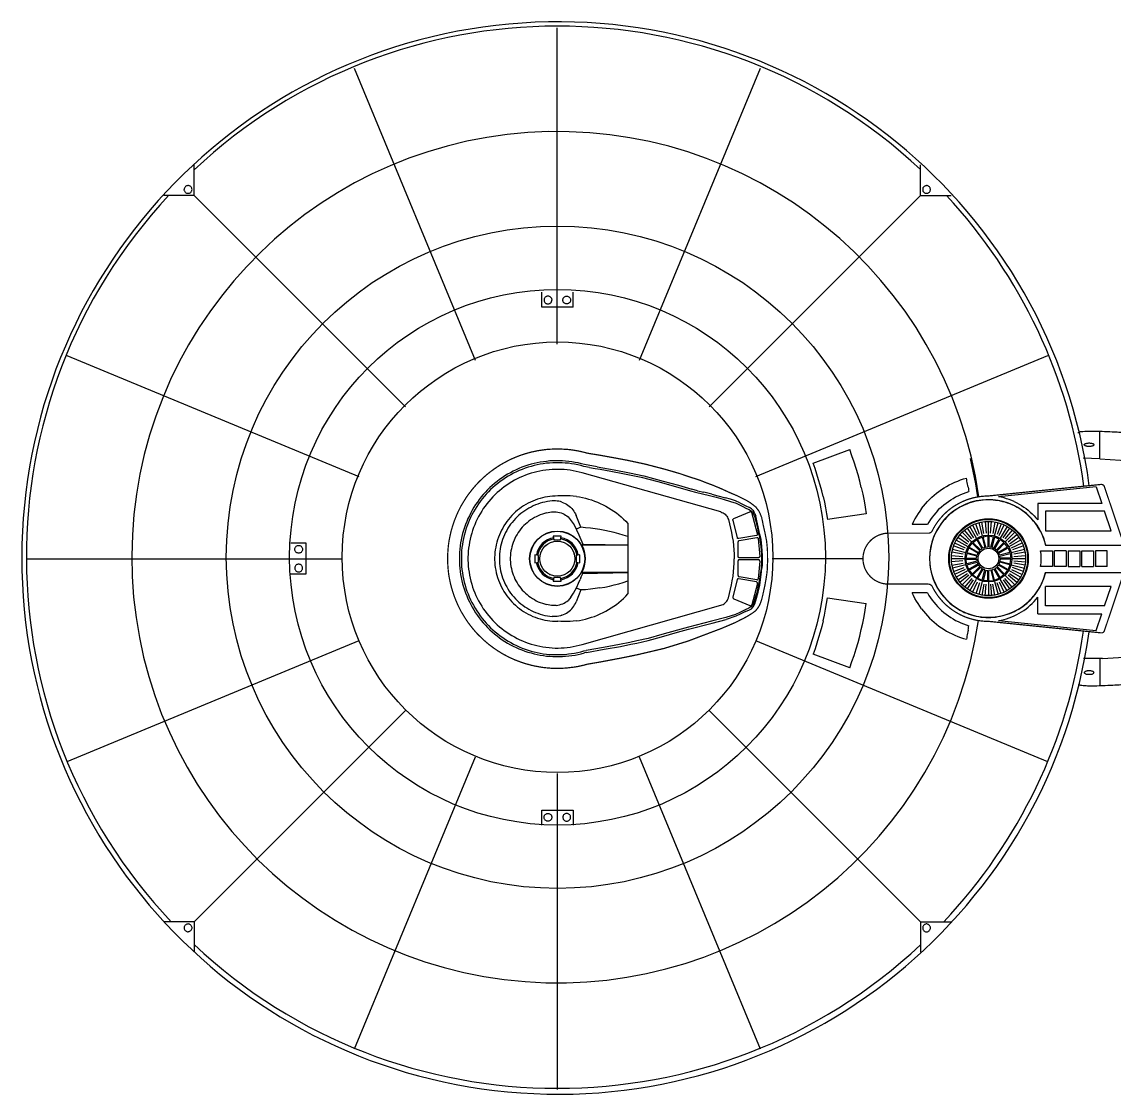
# Model space of a CAD drawing. Extents: x 0.8 to 42.3, y -0.1 to 32.5.
# Drawn here: x 16.34 to 27.52, y 15.34 to 26.32 of the extents above; entities that cross this region are included whole.
import ezdxf

# ---------------------------------------------------------------- set-up
doc = ezdxf.new("R2010")
doc.units = 0
doc.layers.add('UPPER', color=7, linetype='CONTINUOUS')

msp = doc.modelspace()

# ---------------------------------------------------------------- linework, layer by layer
at = {"layer": 'UPPER'}
for points in [[(21.817, 23.019), (21.817, 26.255)], [(19.738, 25.841), (20.976, 22.852)], [(22.658, 22.852), (23.896, 25.841)], [(18.101, 24.539), (18.101, 24.851)], [(25.534, 24.539), (25.534, 24.851)], [(18.017, 24.567), (18.023, 24.564), (18.029, 24.562), (18.036, 24.561), (18.042, 24.561), (18.049, 24.562), (18.055, 24.564), (18.061, 24.567), (18.066, 24.571), (18.07, 24.576), (18.074, 24.582), (18.077, 24.588), (18.078, 24.594), (18.079, 24.6), (18.078, 24.607), (18.077, 24.613), (18.074, 24.619), (18.07, 24.625), (18.066, 24.63), (18.061, 24.634), (18.055, 24.637), (18.049, 24.639), (18.042, 24.64), (18.036, 24.64), (18.029, 24.639), (18.023, 24.637), (18.017, 24.634), (18.012, 24.63), (18.008, 24.625), (18.004, 24.619), (18.001, 24.613), (18, 24.607), (17.999, 24.6)], [(18.017, 24.567), (18.012, 24.571), (18.008, 24.576), (18.004, 24.582), (18.001, 24.588), (18, 24.594), (17.999, 24.6)], [(25.562, 24.622), (25.559, 24.616), (25.557, 24.61), (25.556, 24.604), (25.556, 24.597), (25.557, 24.591), (25.559, 24.584), (25.562, 24.579), (25.566, 24.574), (25.571, 24.569), (25.576, 24.565), (25.582, 24.563), (25.589, 24.561), (25.595, 24.561), (25.602, 24.561), (25.608, 24.563), (25.614, 24.565), (25.62, 24.569), (25.625, 24.574), (25.629, 24.579), (25.632, 24.584), (25.634, 24.591), (25.635, 24.597), (25.635, 24.604), (25.634, 24.61), (25.632, 24.616), (25.629, 24.622), (25.625, 24.627), (25.62, 24.632), (25.614, 24.635), (25.608, 24.638), (25.602, 24.64), (25.595, 24.64)], [(25.562, 24.622), (25.566, 24.627), (25.571, 24.632), (25.576, 24.635), (25.582, 24.638), (25.589, 24.64), (25.595, 24.64)], [(18.101, 24.539), (17.789, 24.539)], [(20.264, 22.376), (18.101, 24.539)], [(25.534, 24.539), (23.371, 22.376)], [(25.534, 24.539), (25.846, 24.539)], [(21.978, 23.395), (21.657, 23.395), (21.657, 23.55)], [(21.743, 23.502), (21.737, 23.505), (21.731, 23.507), (21.724, 23.508), (21.718, 23.508), (21.711, 23.507), (21.705, 23.505), (21.699, 23.502), (21.694, 23.498), (21.69, 23.493), (21.686, 23.487), (21.684, 23.481), (21.682, 23.475), (21.681, 23.468), (21.682, 23.462), (21.684, 23.456), (21.686, 23.45), (21.69, 23.444), (21.694, 23.439), (21.699, 23.435), (21.705, 23.432), (21.711, 23.43), (21.718, 23.429), (21.724, 23.429), (21.731, 23.43), (21.737, 23.432), (21.743, 23.435), (21.748, 23.439), (21.753, 23.444), (21.756, 23.45), (21.759, 23.456), (21.76, 23.462), (21.761, 23.468)], [(21.743, 23.502), (21.748, 23.498), (21.753, 23.493), (21.756, 23.487), (21.759, 23.481), (21.76, 23.475), (21.761, 23.468)], [(21.873, 23.468), (21.874, 23.475), (21.876, 23.481), (21.878, 23.487), (21.882, 23.493), (21.886, 23.498), (21.891, 23.502), (21.897, 23.505), (21.903, 23.507), (21.91, 23.508), (21.916, 23.508), (21.923, 23.507), (21.929, 23.505), (21.935, 23.502), (21.94, 23.498), (21.945, 23.493), (21.948, 23.487), (21.951, 23.481), (21.952, 23.475), (21.953, 23.468), (21.952, 23.462), (21.951, 23.456), (21.948, 23.45), (21.945, 23.444), (21.94, 23.439), (21.935, 23.435), (21.929, 23.432), (21.923, 23.43), (21.916, 23.429), (21.91, 23.429), (21.903, 23.43), (21.897, 23.432), (21.891, 23.435), (21.886, 23.439), (21.882, 23.444), (21.878, 23.45), (21.876, 23.456), (21.874, 23.462), (21.873, 23.468)], [(21.978, 23.395), (21.978, 23.55)], [(16.798, 22.901), (19.787, 21.663)], [(23.847, 21.663), (26.836, 22.901)], [(27.368, 21.845), (27.368, 22.126)], [(24.434, 21.8), (24.809, 21.94)], [(24.927, 21.549), (24.911, 21.615), (24.894, 21.681), (24.875, 21.746), (24.854, 21.811), (24.832, 21.876), (24.809, 21.94)], [(27.309, 21.988), (27.308, 21.985), (27.307, 21.983), (27.304, 21.98), (27.3, 21.978), (27.296, 21.976), (27.29, 21.974), (27.284, 21.972), (27.277, 21.971), (27.27, 21.97), (27.263, 21.97), (27.255, 21.97), (27.248, 21.97), (27.24, 21.971), (27.234, 21.972), (27.228, 21.974), (27.222, 21.976), (27.217, 21.978), (27.214, 21.98), (27.211, 21.983), (27.209, 21.985), (27.209, 21.988), (27.209, 21.991), (27.211, 21.993), (27.214, 21.996), (27.217, 21.998), (27.222, 22), (27.228, 22.002), (27.234, 22.004), (27.24, 22.005), (27.248, 22.005), (27.255, 22.006), (27.263, 22.006), (27.27, 22.005), (27.277, 22.005), (27.284, 22.004), (27.29, 22.002), (27.296, 22), (27.3, 21.998), (27.304, 21.996), (27.307, 21.993), (27.308, 21.991), (27.309, 21.988)], [(22.094, 21.786), (22.063, 21.794), (22.031, 21.802), (21.999, 21.808), (21.967, 21.813), (21.935, 21.818), (21.902, 21.821), (21.87, 21.823), (21.837, 21.824), (21.805, 21.824), (21.772, 21.824), (21.74, 21.822), (21.707, 21.818), (21.675, 21.814), (21.643, 21.809), (21.611, 21.803), (21.579, 21.796), (21.548, 21.788), (21.517, 21.778), (21.486, 21.768), (21.455, 21.757), (21.425, 21.745), (21.395, 21.731), (21.366, 21.717), (21.337, 21.702), (21.309, 21.686), (21.281, 21.669), (21.254, 21.651), (21.227, 21.633), (21.201, 21.613), (21.176, 21.593), (21.151, 21.571), (21.127, 21.549), (21.104, 21.527), (21.081, 21.503), (21.06, 21.479), (21.039, 21.454), (21.019, 21.428), (21, 21.402), (20.981, 21.375), (20.964, 21.348), (20.947, 21.32), (20.931, 21.291), (20.917, 21.262), (20.903, 21.233), (20.89, 21.203), (20.878, 21.173), (20.867, 21.142), (20.857, 21.111), (20.848, 21.08), (20.841, 21.048), (20.834, 21.016), (20.828, 20.984), (20.823, 20.952), (20.82, 20.92), (20.817, 20.887), (20.815, 20.855), (20.815, 20.822), (20.815, 20.79), (20.817, 20.757), (20.82, 20.725), (20.823, 20.692), (20.828, 20.66), (20.834, 20.628), (20.841, 20.596), (20.848, 20.565), (20.857, 20.533), (20.867, 20.502), (20.878, 20.472), (20.89, 20.441), (20.903, 20.412), (20.917, 20.382), (20.931, 20.353), (20.947, 20.325), (20.964, 20.297), (20.981, 20.269), (21, 20.242), (21.019, 20.216), (21.039, 20.191), (21.06, 20.166), (21.081, 20.141), (21.104, 20.118), (21.127, 20.095), (21.151, 20.073), (21.176, 20.052), (21.201, 20.031), (21.227, 20.012), (21.254, 19.993), (21.281, 19.975), (21.309, 19.958), (21.337, 19.942), (21.366, 19.927), (21.395, 19.913), (21.425, 19.9), (21.455, 19.888), (21.486, 19.876), (21.517, 19.866), (21.548, 19.857), (21.579, 19.849), (21.611, 19.841), (21.643, 19.835), (21.675, 19.83), (21.707, 19.826), (21.74, 19.823), (21.772, 19.821), (21.805, 19.82), (21.837, 19.82), (21.87, 19.821), (21.902, 19.823), (21.935, 19.827), (21.967, 19.831), (21.999, 19.836), (22.031, 19.843), (22.062, 19.85), (22.094, 19.859)], [(22.088, 21.766), (22.057, 21.775), (22.026, 21.782), (21.994, 21.788), (21.963, 21.794), (21.931, 21.798), (21.899, 21.801), (21.867, 21.803), (21.835, 21.804), (21.802, 21.804), (21.77, 21.803), (21.738, 21.801), (21.706, 21.798), (21.674, 21.794), (21.642, 21.789), (21.611, 21.783), (21.58, 21.775), (21.548, 21.767), (21.518, 21.758), (21.487, 21.747), (21.457, 21.736), (21.427, 21.724), (21.398, 21.711), (21.369, 21.696), (21.341, 21.681), (21.313, 21.665), (21.286, 21.648), (21.259, 21.63), (21.233, 21.612), (21.207, 21.592), (21.182, 21.572), (21.158, 21.55), (21.135, 21.529), (21.112, 21.506), (21.09, 21.482), (21.069, 21.458), (21.048, 21.433), (21.028, 21.408), (21.01, 21.382), (20.992, 21.355), (20.975, 21.328), (20.959, 21.3), (20.944, 21.271), (20.929, 21.243), (20.916, 21.213), (20.904, 21.184), (20.892, 21.153), (20.882, 21.123), (20.873, 21.092), (20.864, 21.061), (20.857, 21.03), (20.851, 20.998), (20.846, 20.966), (20.841, 20.935), (20.838, 20.903), (20.836, 20.87), (20.835, 20.838), (20.835, 20.806), (20.836, 20.774), (20.838, 20.742), (20.841, 20.71), (20.846, 20.678), (20.851, 20.646), (20.857, 20.615), (20.864, 20.583), (20.873, 20.552), (20.882, 20.521), (20.892, 20.491), (20.904, 20.461), (20.916, 20.431), (20.929, 20.402), (20.944, 20.373), (20.959, 20.345), (20.975, 20.317), (20.992, 20.29), (21.01, 20.263), (21.028, 20.237), (21.048, 20.211), (21.069, 20.186), (21.09, 20.162), (21.112, 20.139), (21.135, 20.116), (21.158, 20.094), (21.182, 20.073), (21.207, 20.052), (21.233, 20.033), (21.259, 20.014), (21.286, 19.996), (21.313, 19.979), (21.341, 19.963), (21.369, 19.948), (21.398, 19.934), (21.427, 19.921), (21.457, 19.908), (21.487, 19.897), (21.518, 19.887), (21.548, 19.877), (21.58, 19.869), (21.611, 19.862), (21.642, 19.856), (21.674, 19.85), (21.706, 19.846), (21.738, 19.843), (21.77, 19.841), (21.802, 19.84), (21.835, 19.84), (21.867, 19.841), (21.899, 19.843), (21.931, 19.847), (21.963, 19.851), (21.994, 19.856), (22.026, 19.862), (22.057, 19.87), (22.088, 19.878)], [(24.537, 21.457), (24.523, 21.515), (24.507, 21.573), (24.491, 21.63), (24.473, 21.687), (24.454, 21.744), (24.434, 21.8)], [(26.041, 21.849), (26.056, 21.784), (26.07, 21.718), (26.084, 21.653), (26.096, 21.587), (26.107, 21.52), (26.118, 21.454)], [(27.368, 21.845), (27.197, 21.852)], [(27.368, 21.845), (28.213, 21.789), (29.215, 21.705)], [(22.07, 21.701), (22.04, 21.709), (22.009, 21.716), (21.979, 21.722), (21.948, 21.727), (21.917, 21.731), (21.887, 21.734), (21.856, 21.736), (21.825, 21.736), (21.794, 21.736), (21.763, 21.735), (21.732, 21.732), (21.701, 21.729), (21.67, 21.724), (21.639, 21.719), (21.609, 21.712), (21.579, 21.705), (21.549, 21.696), (21.52, 21.687), (21.491, 21.676), (21.462, 21.664), (21.433, 21.652), (21.405, 21.638), (21.378, 21.624), (21.351, 21.609), (21.325, 21.592), (21.299, 21.575), (21.273, 21.557), (21.249, 21.538), (21.225, 21.518), (21.202, 21.498), (21.179, 21.477), (21.157, 21.455), (21.136, 21.432), (21.116, 21.408), (21.096, 21.384), (21.078, 21.359), (21.06, 21.334), (21.043, 21.308), (21.027, 21.281), (21.012, 21.254), (20.997, 21.227), (20.984, 21.199), (20.972, 21.17), (20.961, 21.141), (20.95, 21.112), (20.941, 21.082), (20.933, 21.052), (20.925, 21.022), (20.919, 20.992), (20.914, 20.961), (20.909, 20.931), (20.906, 20.9), (20.904, 20.869), (20.903, 20.838), (20.903, 20.807), (20.904, 20.776), (20.906, 20.745), (20.909, 20.714), (20.914, 20.683), (20.919, 20.652), (20.925, 20.622), (20.933, 20.592), (20.941, 20.562), (20.95, 20.532), (20.961, 20.503), (20.972, 20.474), (20.984, 20.446), (20.997, 20.418), (21.012, 20.39), (21.027, 20.363), (21.043, 20.336), (21.06, 20.31), (21.078, 20.285), (21.096, 20.26), (21.116, 20.236), (21.136, 20.213), (21.157, 20.19), (21.179, 20.168), (21.202, 20.146), (21.225, 20.126), (21.249, 20.106), (21.273, 20.087), (21.299, 20.069), (21.325, 20.052), (21.351, 20.036), (21.378, 20.021), (21.405, 20.006), (21.433, 19.993), (21.462, 19.98), (21.491, 19.968), (21.52, 19.958), (21.549, 19.948), (21.579, 19.94), (21.609, 19.932), (21.639, 19.926), (21.67, 19.92), (21.701, 19.916), (21.732, 19.912), (21.763, 19.91), (21.794, 19.908), (21.825, 19.908), (21.856, 19.909), (21.887, 19.911), (21.917, 19.914), (21.948, 19.918), (21.979, 19.922), (22.009, 19.929), (22.04, 19.936), (22.07, 19.944)], [(23.49, 21.3), (22.07, 21.701)], [(22.145, 21.756), (22.088, 21.766)], [(22.225, 21.763), (22.094, 21.786)], [(22.145, 21.756), (22.206, 21.746)], [(22.206, 21.746), (22.254, 21.738)], [(22.225, 21.763), (22.4, 21.731), (22.557, 21.701), (22.701, 21.671), (22.9, 21.617), (23.056, 21.573), (23.194, 21.534)], [(22.254, 21.738), (22.364, 21.717), (22.505, 21.691), (22.675, 21.655), (22.845, 21.612), (23.027, 21.562), (23.179, 21.518)], [(25.544, 21.334), (25.563, 21.359), (25.583, 21.383), (25.604, 21.407), (25.626, 21.429), (25.649, 21.451), (25.672, 21.472), (25.697, 21.492), (25.722, 21.511), (25.747, 21.529), (25.774, 21.546), (25.801, 21.562), (25.828, 21.578), (25.856, 21.592), (25.885, 21.605), (25.914, 21.617), (25.943, 21.628), (25.973, 21.638), (26.003, 21.647)], [(26.02, 21.555), (26.018, 21.57), (26.015, 21.585), (26.012, 21.601), (26.009, 21.616), (26.006, 21.632), (26.003, 21.647)], [(21.821, 21.464), (21.795, 21.463), (21.769, 21.462), (21.742, 21.459), (21.716, 21.456), (21.691, 21.451), (21.665, 21.445), (21.64, 21.439), (21.614, 21.431), (21.59, 21.422), (21.565, 21.412), (21.541, 21.401), (21.518, 21.39), (21.495, 21.377), (21.472, 21.363), (21.451, 21.349), (21.429, 21.333), (21.409, 21.317), (21.389, 21.3), (21.37, 21.282), (21.351, 21.263), (21.334, 21.244), (21.317, 21.224), (21.301, 21.203), (21.286, 21.181), (21.271, 21.159), (21.258, 21.136), (21.246, 21.113), (21.234, 21.09), (21.224, 21.066), (21.214, 21.041), (21.206, 21.016), (21.198, 20.991), (21.192, 20.965), (21.187, 20.94), (21.182, 20.914), (21.179, 20.888), (21.177, 20.862), (21.176, 20.835), (21.176, 20.809), (21.177, 20.783), (21.179, 20.757), (21.182, 20.731), (21.187, 20.705), (21.192, 20.679), (21.198, 20.653), (21.206, 20.628), (21.214, 20.603), (21.224, 20.579), (21.234, 20.555), (21.246, 20.531), (21.258, 20.508), (21.271, 20.485), (21.286, 20.463), (21.301, 20.442), (21.317, 20.421), (21.334, 20.401), (21.351, 20.381), (21.37, 20.363), (21.389, 20.345), (21.409, 20.327), (21.429, 20.311), (21.451, 20.296), (21.472, 20.281), (21.495, 20.267), (21.518, 20.255), (21.541, 20.243), (21.565, 20.232), (21.59, 20.222), (21.614, 20.214), (21.64, 20.206), (21.665, 20.199), (21.691, 20.193), (21.716, 20.189), (21.742, 20.185), (21.769, 20.183), (21.795, 20.181), (21.821, 20.181)], [(22.012, 21.459), (21.98, 21.462), (21.949, 21.465), (21.917, 21.466), (21.885, 21.467), (21.853, 21.466), (21.821, 21.464)], [(23.179, 21.518), (23.231, 21.503), (23.304, 21.486), (23.374, 21.468), (23.442, 21.451), (23.515, 21.432), (23.59, 21.409), (23.647, 21.389), (23.71, 21.359), (23.754, 21.337), (23.781, 21.325), (23.803, 21.309), (23.814, 21.298), (23.826, 21.278), (23.836, 21.256), (23.845, 21.22), (23.861, 21.155), (23.874, 21.098)], [(23.252, 21.518), (23.194, 21.534)], [(23.252, 21.518), (23.318, 21.502)], [(23.399, 21.482), (23.318, 21.502)], [(23.399, 21.482), (23.46, 21.466)], [(23.46, 21.466), (23.538, 21.445)], [(24.927, 21.549), (24.942, 21.482), (24.956, 21.415), (24.968, 21.348), (24.978, 21.281)], [(25.709, 21.313), (25.729, 21.334), (25.75, 21.354), (25.772, 21.373), (25.795, 21.391), (25.819, 21.408), (25.843, 21.424), (25.868, 21.439), (25.893, 21.454), (25.919, 21.467), (25.946, 21.479), (25.973, 21.49), (26, 21.5), (26.028, 21.508)], [(26.02, 21.555), (26.023, 21.539), (26.026, 21.524), (26.028, 21.508)], [(27.332, 21.557), (26.333, 21.455)], [(27.332, 21.557), (27.389, 21.387), (26.733, 21.387), (26.733, 21.218)], [(21.765, 21.413), (21.74, 21.411), (21.715, 21.407), (21.69, 21.402), (21.666, 21.396), (21.642, 21.389), (21.618, 21.381), (21.594, 21.372), (21.571, 21.362), (21.549, 21.351), (21.526, 21.34), (21.505, 21.327), (21.484, 21.313), (21.463, 21.299), (21.443, 21.283), (21.424, 21.267), (21.406, 21.25), (21.388, 21.232), (21.371, 21.214), (21.355, 21.194), (21.339, 21.174), (21.325, 21.154), (21.311, 21.133), (21.299, 21.111), (21.287, 21.089), (21.276, 21.066), (21.266, 21.043), (21.257, 21.019), (21.25, 20.996), (21.243, 20.971), (21.237, 20.947), (21.232, 20.922), (21.228, 20.897), (21.226, 20.872), (21.224, 20.847), (21.224, 20.822), (21.224, 20.797), (21.226, 20.772), (21.228, 20.747), (21.232, 20.722), (21.237, 20.697), (21.243, 20.673), (21.25, 20.649), (21.257, 20.625), (21.266, 20.601), (21.276, 20.578), (21.287, 20.556), (21.299, 20.533), (21.311, 20.512), (21.325, 20.491), (21.339, 20.47), (21.355, 20.45), (21.371, 20.431), (21.388, 20.412), (21.406, 20.395), (21.424, 20.377), (21.443, 20.361), (21.463, 20.346), (21.484, 20.331), (21.505, 20.318), (21.526, 20.305), (21.549, 20.293), (21.571, 20.282), (21.594, 20.272), (21.618, 20.263), (21.642, 20.255), (21.666, 20.248), (21.69, 20.242), (21.715, 20.238), (21.74, 20.234), (21.765, 20.231)], [(21.865, 21.401), (21.849, 21.406), (21.832, 21.41), (21.816, 21.412), (21.799, 21.414), (21.782, 21.414), (21.765, 21.413)], [(21.865, 21.401), (21.881, 21.395), (21.897, 21.387), (21.911, 21.379), (21.926, 21.37), (21.939, 21.359), (21.952, 21.348), (21.964, 21.336), (21.975, 21.323), (21.985, 21.309), (21.994, 21.295), (22.002, 21.28), (22.009, 21.264)], [(22.012, 21.459), (22.044, 21.454), (22.075, 21.448), (22.106, 21.44), (22.137, 21.432), (22.167, 21.423), (22.198, 21.412), (22.227, 21.401), (22.257, 21.388), (22.285, 21.374), (22.314, 21.359), (22.341, 21.343), (22.368, 21.327), (22.395, 21.309), (22.421, 21.29), (22.446, 21.27), (22.47, 21.25), (22.494, 21.228), (22.517, 21.206), (22.539, 21.183), (22.539, 20.461)], [(23.59, 21.432), (23.538, 21.445)], [(23.639, 21.414), (23.59, 21.432)], [(23.686, 21.393), (23.639, 21.414)], [(23.686, 21.393), (23.738, 21.365)], [(23.738, 21.365), (23.785, 21.346)], [(24.537, 21.457), (24.55, 21.399), (24.562, 21.341), (24.572, 21.282), (24.581, 21.223)], [(26.76, 21.103), (26.748, 21.125), (26.735, 21.146), (26.721, 21.167), (26.706, 21.188), (26.69, 21.207), (26.674, 21.226), (26.657, 21.245), (26.639, 21.262), (26.62, 21.279), (26.6, 21.295), (26.58, 21.31), (26.56, 21.324), (26.538, 21.338), (26.516, 21.35), (26.494, 21.362), (26.471, 21.373), (26.448, 21.382), (26.424, 21.391), (26.4, 21.399), (26.376, 21.405), (26.352, 21.411), (26.327, 21.416), (26.302, 21.419), (26.277, 21.422), (26.252, 21.423), (26.227, 21.424), (26.202, 21.423), (26.176, 21.422), (26.151, 21.419), (26.127, 21.415), (26.102, 21.411), (26.077, 21.405), (26.053, 21.398), (26.029, 21.39), (26.006, 21.381), (25.982, 21.371), (25.96, 21.361), (25.937, 21.349), (25.916, 21.336), (25.894, 21.323), (25.874, 21.309), (25.854, 21.293), (25.834, 21.277), (25.816, 21.26), (25.798, 21.243), (25.781, 21.224), (25.764, 21.205), (25.748, 21.186), (25.734, 21.165), (25.72, 21.144), (25.707, 21.123), (25.695, 21.101), (25.683, 21.078), (25.673, 21.055), (25.664, 21.032), (25.656, 21.008), (25.648, 20.984), (25.642, 20.959), (25.637, 20.935), (25.633, 20.91), (25.63, 20.885), (25.628, 20.86), (25.627, 20.835), (25.627, 20.81), (25.628, 20.784), (25.63, 20.759), (25.633, 20.734), (25.637, 20.71), (25.642, 20.685), (25.648, 20.661), (25.656, 20.637), (25.664, 20.613), (25.673, 20.589), (25.683, 20.566), (25.695, 20.544), (25.707, 20.522), (25.72, 20.5), (25.734, 20.479), (25.748, 20.459), (25.764, 20.439), (25.781, 20.42), (25.798, 20.402), (25.816, 20.384), (25.834, 20.367), (25.854, 20.351), (25.874, 20.336), (25.894, 20.321), (25.916, 20.308), (25.937, 20.295), (25.96, 20.284), (25.982, 20.273), (26.006, 20.263), (26.029, 20.254), (26.053, 20.246), (26.077, 20.24), (26.102, 20.234), (26.127, 20.229), (26.151, 20.225), (26.176, 20.223), (26.202, 20.221), (26.227, 20.22), (26.252, 20.221), (26.277, 20.222), (26.302, 20.225), (26.327, 20.229), (26.352, 20.233), (26.376, 20.239), (26.4, 20.246), (26.424, 20.253), (26.448, 20.262), (26.471, 20.272), (26.494, 20.282), (26.516, 20.294), (26.538, 20.307), (26.56, 20.32), (26.58, 20.334), (26.6, 20.349), (26.62, 20.365), (26.639, 20.382), (26.657, 20.4), (26.674, 20.418), (26.69, 20.437), (26.706, 20.457), (26.721, 20.477), (26.735, 20.498), (26.748, 20.519), (26.76, 20.541), (26.772, 20.564), (26.782, 20.587), (26.791, 20.61), (26.8, 20.634), (26.807, 20.658), (26.813, 20.682)], [(26.493, 21.406), (26.468, 21.417), (26.441, 21.427), (26.415, 21.436), (26.388, 21.444), (26.36, 21.45), (26.333, 21.455)], [(26.493, 21.406), (26.519, 21.394), (26.543, 21.381), (26.567, 21.367), (26.591, 21.351), (26.614, 21.335), (26.635, 21.318), (26.657, 21.299), (26.677, 21.28), (26.697, 21.26), (26.715, 21.239), (26.733, 21.218)], [(21.708, 21.291), (21.686, 21.285), (21.665, 21.278), (21.643, 21.271), (21.622, 21.262), (21.602, 21.252), (21.582, 21.242), (21.562, 21.23), (21.543, 21.218), (21.525, 21.205), (21.507, 21.19), (21.49, 21.175), (21.474, 21.16), (21.459, 21.143), (21.444, 21.126), (21.43, 21.108), (21.417, 21.089), (21.405, 21.07), (21.394, 21.051), (21.383, 21.03), (21.374, 21.01), (21.366, 20.989), (21.358, 20.967), (21.352, 20.945), (21.347, 20.923), (21.343, 20.901), (21.339, 20.879), (21.337, 20.856), (21.336, 20.834), (21.336, 20.811), (21.337, 20.788), (21.339, 20.766), (21.343, 20.743), (21.347, 20.721), (21.352, 20.699), (21.358, 20.677), (21.366, 20.656), (21.374, 20.635), (21.383, 20.614), (21.394, 20.594), (21.405, 20.574), (21.417, 20.555), (21.43, 20.536), (21.444, 20.519), (21.459, 20.501), (21.474, 20.485), (21.49, 20.469), (21.507, 20.454), (21.525, 20.44), (21.543, 20.427), (21.562, 20.414), (21.582, 20.403), (21.602, 20.392), (21.622, 20.382), (21.643, 20.374), (21.665, 20.366), (21.686, 20.359), (21.708, 20.354)], [(21.708, 21.291), (21.724, 21.295), (21.741, 21.299), (21.757, 21.301), (21.774, 21.302), (21.791, 21.302), (21.807, 21.301), (21.824, 21.298), (21.84, 21.294), (21.856, 21.29), (21.872, 21.284), (21.887, 21.277), (21.902, 21.268), (21.916, 21.259), (21.929, 21.249)], [(21.929, 21.249), (21.988, 21.168), (22.038, 21.065), (22.078, 20.972)], [(22.058, 21.143), (22.009, 21.264)], [(23.49, 21.3), (23.502, 21.296), (23.514, 21.29), (23.524, 21.284), (23.534, 21.276), (23.543, 21.267), (23.551, 21.257), (23.558, 21.246), (23.563, 21.235), (23.568, 21.223), (23.58, 21.18), (23.59, 21.136), (23.6, 21.091), (23.608, 21.047), (23.615, 21.002), (23.62, 20.957), (23.624, 20.912), (23.627, 20.867), (23.628, 20.822)], [(23.622, 21.232), (23.788, 21.303)], [(23.804, 21.332), (23.785, 21.346)], [(23.788, 21.303), (23.791, 21.304), (23.793, 21.304), (23.796, 21.304), (23.798, 21.303), (23.8, 21.302), (23.802, 21.301), (23.804, 21.299), (23.805, 21.297), (23.806, 21.294)], [(23.818, 21.32), (23.804, 21.332)], [(23.864, 21.075), (23.806, 21.294)], [(23.818, 21.32), (23.828, 21.303)], [(23.837, 21.285), (23.828, 21.303)], [(23.837, 21.285), (23.847, 21.256)], [(23.883, 21.101), (23.847, 21.256)], [(24.978, 21.281), (24.581, 21.223)], [(25.544, 21.334), (25.525, 21.309), (25.508, 21.283), (25.491, 21.256), (25.476, 21.229), (25.462, 21.201), (25.448, 21.172)], [(25.709, 21.313), (25.689, 21.291), (25.67, 21.269), (25.653, 21.246), (25.636, 21.222), (25.62, 21.197), (25.605, 21.172)], [(27.416, 21.307), (26.813, 21.307), (26.813, 21.106), (27.483, 21.106), (27.416, 21.307)], [(22.058, 21.143), (22.011, 21.124)], [(22.539, 21.049), (22.492, 21.064), (22.445, 21.078), (22.398, 21.091), (22.35, 21.102), (22.302, 21.112), (22.253, 21.121), (22.205, 21.128), (22.156, 21.135), (22.107, 21.139), (22.058, 21.143)], [(23.614, 21.217), (23.614, 21.219), (23.614, 21.221), (23.614, 21.223), (23.615, 21.225), (23.616, 21.227), (23.617, 21.228), (23.619, 21.23), (23.62, 21.231), (23.622, 21.232)], [(23.614, 21.217), (23.658, 21.037)], [(25.605, 21.172), (25.448, 21.172)], [(26.01, 21.134), (26.077, 21.037)], [(26.108, 21.031), (26.038, 21.152)], [(26.067, 21.167), (26.117, 21.06)], [(26.138, 21.069), (26.098, 21.18)], [(26.13, 21.19), (26.166, 21.055)], [(26.182, 21.081), (26.162, 21.197)], [(26.195, 21.202), (26.205, 21.084)], [(26.228, 21.063), (26.228, 21.203)], [(26.251, 21.084), (26.261, 21.202)], [(26.294, 21.197), (26.274, 21.081)], [(26.29, 21.055), (26.327, 21.19)], [(26.358, 21.18), (26.318, 21.069)], [(26.339, 21.06), (26.389, 21.167)], [(26.419, 21.152), (26.348, 21.031)], [(26.379, 21.037), (26.447, 21.134)], [(23.673, 21.027), (23.67, 21.027), (23.668, 21.027), (23.666, 21.027), (23.664, 21.028), (23.662, 21.029), (23.661, 21.031), (23.66, 21.033), (23.659, 21.035), (23.658, 21.037)], [(23.854, 21.059), (23.673, 21.027)], [(23.677, 21.007), (23.857, 21.04)], [(23.864, 21.075), (23.865, 21.073), (23.865, 21.071), (23.864, 21.068), (23.863, 21.066), (23.862, 21.064), (23.86, 21.063), (23.858, 21.061), (23.856, 21.06), (23.854, 21.059)], [(23.857, 21.04), (23.86, 21.04), (23.862, 21.04), (23.864, 21.039), (23.867, 21.038), (23.868, 21.037), (23.87, 21.035), (23.871, 21.033), (23.872, 21.031), (23.873, 21.028)], [(23.873, 21.028), (23.888, 20.846)], [(23.877, 21.079), (23.874, 21.098)], [(23.877, 21.079), (23.882, 21.059), (23.885, 21.04), (23.89, 21.016), (23.892, 20.995), (23.896, 20.969), (23.898, 20.948), (23.903, 20.909), (23.907, 20.871), (23.907, 20.833), (23.907, 20.805), (23.905, 20.771), (23.904, 20.742), (23.902, 20.722)], [(23.887, 21.078), (23.883, 21.101)], [(23.887, 21.078), (23.894, 21.048), (23.898, 21.017), (23.903, 20.986), (23.905, 20.949), (23.909, 20.9), (23.913, 20.856), (23.914, 20.816), (23.913, 20.762), (23.911, 20.724)], [(25.916, 21.041), (26.013, 20.973)], [(26.027, 20.991), (25.936, 21.067)], [(25.959, 21.092), (26.058, 20.992)], [(26.059, 21.024), (25.983, 21.114)], [(26.07, 20.987), (26.109, 21.018)], [(26.163, 20.924), (26.109, 21.018)], [(26.172, 20.929), (26.118, 21.023), (26.164, 21.042), (26.192, 20.937), (26.172, 20.929)], [(26.223, 21.051), (26.174, 21.044)], [(26.202, 20.94), (26.174, 21.044)], [(26.223, 21.051), (26.223, 20.943)], [(26.282, 21.044), (26.233, 21.051), (26.233, 20.943)], [(26.254, 20.94), (26.282, 21.044)], [(26.284, 20.929), (26.338, 21.023), (26.292, 21.042), (26.264, 20.937), (26.284, 20.929)], [(26.293, 20.924), (26.347, 21.018)], [(26.386, 20.987), (26.347, 21.018)], [(26.473, 21.114), (26.397, 21.024)], [(26.398, 20.992), (26.498, 21.092)], [(26.52, 21.067), (26.429, 20.991)], [(26.443, 20.973), (26.54, 21.041)], [(26.76, 21.103), (26.772, 21.081), (26.782, 21.058), (26.791, 21.034), (26.8, 21.01), (26.807, 20.986), (26.813, 20.962)], [(19.089, 20.983), (19.245, 20.983), (19.245, 20.662)], [(19.171, 20.878), (19.164, 20.879), (19.158, 20.881), (19.152, 20.883), (19.146, 20.887), (19.142, 20.891), (19.138, 20.896), (19.134, 20.902), (19.132, 20.908), (19.131, 20.915), (19.131, 20.921), (19.132, 20.928), (19.134, 20.934), (19.138, 20.94), (19.142, 20.945), (19.146, 20.95), (19.152, 20.953), (19.158, 20.956), (19.164, 20.957), (19.171, 20.958), (19.177, 20.957), (19.184, 20.956), (19.19, 20.953), (19.195, 20.95), (19.2, 20.945), (19.204, 20.94), (19.207, 20.934), (19.209, 20.928), (19.211, 20.921), (19.211, 20.915), (19.209, 20.908), (19.207, 20.902), (19.204, 20.896), (19.2, 20.891), (19.195, 20.887), (19.19, 20.883), (19.184, 20.881), (19.177, 20.879), (19.171, 20.878)], [(22.076, 20.972), (22.07, 20.963)], [(22.07, 20.963), (22.539, 20.963)], [(22.076, 20.972), (22.539, 20.963)], [(23.671, 21.005), (23.67, 21.004), (23.668, 21.002), (23.667, 21), (23.667, 20.999), (23.666, 20.997), (23.666, 20.995)], [(23.679, 20.832), (23.677, 20.832), (23.674, 20.833), (23.672, 20.834), (23.671, 20.835), (23.669, 20.837), (23.668, 20.839), (23.667, 20.841), (23.666, 20.843), (23.666, 20.845), (23.666, 20.995)], [(23.671, 21.005), (23.673, 21.006), (23.675, 21.007), (23.677, 21.007)], [(25.86, 20.921), (25.996, 20.884)], [(25.981, 20.912), (25.87, 20.952)], [(25.883, 20.983), (25.99, 20.933)], [(26.02, 20.942), (25.898, 21.013)], [(26.028, 20.932), (26.009, 20.886)], [(26.121, 20.878), (26.028, 20.932)], [(26.033, 20.941), (26.063, 20.98)], [(26.033, 20.941), (26.126, 20.887)], [(26.139, 20.904), (26.063, 20.98)], [(26.07, 20.987), (26.146, 20.911)], [(26.139, 20.904), (26.126, 20.887)], [(26.163, 20.924), (26.146, 20.911)], [(26.202, 20.94), (26.223, 20.943)], [(26.233, 20.943), (26.254, 20.94)], [(26.293, 20.924), (26.31, 20.911)], [(26.386, 20.987), (26.31, 20.911)], [(26.317, 20.904), (26.393, 20.98)], [(26.33, 20.887), (26.317, 20.904)], [(26.424, 20.941), (26.33, 20.887)], [(26.343, 20.858), (26.335, 20.878), (26.429, 20.932)], [(26.424, 20.941), (26.393, 20.98)], [(26.429, 20.932), (26.448, 20.886)], [(26.558, 21.013), (26.436, 20.942)], [(26.46, 20.884), (26.596, 20.921)], [(26.466, 20.933), (26.573, 20.983)], [(26.586, 20.952), (26.475, 20.912)], [(26.763, 20.902), (26.883, 20.902)], [(26.763, 20.742), (26.765, 20.76), (26.767, 20.778), (26.768, 20.795), (26.769, 20.813), (26.769, 20.831), (26.768, 20.849), (26.767, 20.867), (26.765, 20.885), (26.763, 20.902)], [(26.813, 20.962), (27.648, 20.962)], [(26.883, 20.902), (26.883, 20.742)], [(27.024, 20.902), (26.903, 20.902)], [(26.903, 20.742), (26.903, 20.902)], [(27.024, 20.902), (27.024, 20.742)], [(27.044, 20.902), (27.044, 20.742)], [(27.044, 20.902), (27.164, 20.902)], [(27.164, 20.902), (27.164, 20.742)], [(27.184, 20.902), (27.305, 20.902), (27.305, 20.742)], [(27.184, 20.742), (27.184, 20.902)], [(27.445, 20.902), (27.325, 20.902)], [(27.325, 20.902), (27.325, 20.742)], [(27.445, 20.742), (27.445, 20.902)], [(16.384, 20.822), (19.62, 20.822)], [(22.07, 19.944), (23.49, 20.345), (23.502, 20.349), (23.514, 20.354), (23.524, 20.361), (23.534, 20.369), (23.543, 20.378), (23.551, 20.387), (23.558, 20.398), (23.563, 20.409), (23.568, 20.421), (23.58, 20.465), (23.59, 20.509), (23.6, 20.553), (23.608, 20.597), (23.615, 20.642), (23.62, 20.687), (23.624, 20.732), (23.627, 20.777), (23.628, 20.822)], [(23.679, 20.812), (23.677, 20.812), (23.674, 20.811), (23.672, 20.81), (23.671, 20.809), (23.669, 20.808), (23.668, 20.806), (23.667, 20.804), (23.666, 20.802), (23.666, 20.799)], [(23.666, 20.65), (23.666, 20.799)], [(23.876, 20.832), (23.679, 20.832)], [(23.876, 20.812), (23.679, 20.812)], [(23.888, 20.798), (23.873, 20.616)], [(23.888, 20.846), (23.888, 20.844), (23.888, 20.841), (23.887, 20.839), (23.886, 20.837), (23.884, 20.836), (23.882, 20.834), (23.88, 20.833), (23.878, 20.832), (23.876, 20.832)], [(23.888, 20.798), (23.888, 20.801), (23.888, 20.803), (23.887, 20.805), (23.886, 20.807), (23.884, 20.809), (23.882, 20.81), (23.88, 20.811), (23.878, 20.812), (23.876, 20.812)], [(24.945, 20.822), (24.014, 20.822)], [(25.988, 20.822), (25.847, 20.822)], [(25.849, 20.855), (25.966, 20.845)], [(25.966, 20.799), (25.849, 20.789)], [(25.969, 20.868), (25.853, 20.888)], [(26.006, 20.876), (25.999, 20.827)], [(25.999, 20.827), (26.107, 20.827)], [(26.006, 20.768), (25.999, 20.817)], [(25.999, 20.817), (26.107, 20.817)], [(26.11, 20.848), (26.006, 20.876)], [(26.11, 20.796), (26.006, 20.768)], [(26.009, 20.886), (26.113, 20.858)], [(26.107, 20.827), (26.11, 20.848)], [(26.107, 20.817), (26.11, 20.796)], [(26.121, 20.878), (26.113, 20.858)], [(26.448, 20.886), (26.343, 20.858)], [(26.346, 20.848), (26.45, 20.876)], [(26.349, 20.827), (26.346, 20.848)], [(26.349, 20.817), (26.346, 20.796)], [(26.346, 20.796), (26.45, 20.768)], [(26.457, 20.827), (26.349, 20.827)], [(26.457, 20.817), (26.349, 20.817)], [(26.45, 20.876), (26.457, 20.827)], [(26.45, 20.768), (26.457, 20.817)], [(26.609, 20.822), (26.469, 20.822)], [(26.603, 20.888), (26.487, 20.868)], [(26.49, 20.845), (26.608, 20.855)], [(26.49, 20.799), (26.608, 20.789)], [(19.171, 20.766), (19.164, 20.765), (19.158, 20.764), (19.152, 20.761), (19.146, 20.758), (19.142, 20.753), (19.138, 20.748), (19.134, 20.742), (19.132, 20.736), (19.131, 20.729), (19.131, 20.723), (19.132, 20.716), (19.134, 20.71), (19.138, 20.704), (19.142, 20.699), (19.146, 20.695), (19.152, 20.691), (19.158, 20.689), (19.164, 20.687), (19.171, 20.686), (19.177, 20.687), (19.184, 20.689), (19.19, 20.691), (19.195, 20.695), (19.2, 20.699), (19.204, 20.704), (19.207, 20.71), (19.209, 20.716), (19.211, 20.723), (19.211, 20.729), (19.209, 20.736), (19.207, 20.742), (19.204, 20.748), (19.2, 20.753), (19.195, 20.758), (19.19, 20.761), (19.184, 20.764), (19.177, 20.765), (19.171, 20.766)], [(22.076, 20.672), (22.07, 20.682)], [(22.539, 20.682), (22.07, 20.682)], [(22.076, 20.672), (22.539, 20.682)], [(23.902, 20.722), (23.897, 20.68), (23.891, 20.632), (23.877, 20.558), (23.857, 20.473), (23.853, 20.453)], [(23.871, 20.481), (23.888, 20.551), (23.9, 20.632), (23.907, 20.691), (23.911, 20.724)], [(25.853, 20.756), (25.969, 20.777)], [(25.996, 20.76), (25.86, 20.724)], [(25.87, 20.692), (25.981, 20.732)], [(25.99, 20.711), (25.883, 20.661)], [(26.02, 20.702), (25.898, 20.632)], [(26.009, 20.758), (26.113, 20.786)], [(26.028, 20.712), (26.009, 20.758)], [(26.113, 20.786), (26.121, 20.766), (26.028, 20.712)], [(26.126, 20.757), (26.033, 20.703), (26.063, 20.664)], [(26.139, 20.741), (26.063, 20.664)], [(26.07, 20.657), (26.146, 20.733)], [(26.163, 20.72), (26.109, 20.627)], [(26.172, 20.715), (26.118, 20.622), (26.164, 20.603), (26.192, 20.707), (26.172, 20.715)], [(26.126, 20.757), (26.139, 20.741)], [(26.163, 20.72), (26.146, 20.733)], [(26.202, 20.704), (26.174, 20.6)], [(26.202, 20.704), (26.223, 20.702)], [(26.223, 20.594), (26.223, 20.702)], [(26.254, 20.704), (26.233, 20.702)], [(26.233, 20.594), (26.233, 20.702)], [(26.254, 20.704), (26.282, 20.6)], [(26.292, 20.603), (26.264, 20.707), (26.284, 20.715)], [(26.284, 20.715), (26.338, 20.622)], [(26.293, 20.72), (26.31, 20.733)], [(26.293, 20.72), (26.347, 20.627)], [(26.386, 20.657), (26.31, 20.733)], [(26.317, 20.741), (26.33, 20.757)], [(26.317, 20.741), (26.393, 20.664)], [(26.424, 20.703), (26.33, 20.757)], [(26.343, 20.786), (26.335, 20.766), (26.429, 20.712)], [(26.448, 20.758), (26.343, 20.786)], [(26.424, 20.703), (26.393, 20.664)], [(26.448, 20.758), (26.429, 20.712)], [(26.558, 20.632), (26.436, 20.702)], [(26.46, 20.76), (26.596, 20.724)], [(26.466, 20.711), (26.573, 20.661)], [(26.586, 20.692), (26.475, 20.732)], [(26.603, 20.756), (26.487, 20.777)], [(26.883, 20.742), (26.763, 20.742)], [(26.813, 20.682), (27.648, 20.682)], [(27.024, 20.742), (26.903, 20.742)], [(27.044, 20.742), (27.164, 20.742)], [(27.184, 20.742), (27.305, 20.742)], [(27.445, 20.742), (27.325, 20.742)], [(19.245, 20.662), (19.089, 20.662)], [(21.956, 20.427), (21.982, 20.47), (22.016, 20.532), (22.034, 20.572), (22.051, 20.608)], [(22.059, 20.628), (22.051, 20.608)], [(22.059, 20.628), (22.078, 20.672)], [(22.253, 20.523), (22.302, 20.532), (22.35, 20.542), (22.398, 20.554), (22.445, 20.566), (22.492, 20.58), (22.539, 20.596)], [(23.658, 20.608), (23.614, 20.427)], [(23.673, 20.617), (23.67, 20.618), (23.668, 20.617), (23.666, 20.617), (23.664, 20.616), (23.662, 20.615), (23.661, 20.613), (23.66, 20.612), (23.659, 20.61), (23.658, 20.608)], [(23.666, 20.65), (23.666, 20.648), (23.667, 20.646), (23.667, 20.644), (23.668, 20.642), (23.67, 20.641), (23.671, 20.639), (23.673, 20.638), (23.675, 20.638), (23.677, 20.637)], [(23.854, 20.585), (23.673, 20.617)], [(23.857, 20.605), (23.677, 20.637)], [(23.864, 20.569), (23.806, 20.35)], [(23.864, 20.569), (23.865, 20.571), (23.865, 20.574), (23.864, 20.576), (23.863, 20.578), (23.862, 20.58), (23.86, 20.582), (23.858, 20.583), (23.856, 20.584), (23.854, 20.585)], [(23.857, 20.605), (23.86, 20.604), (23.862, 20.605), (23.864, 20.605), (23.867, 20.606), (23.868, 20.608), (23.87, 20.61), (23.871, 20.612), (23.872, 20.614), (23.873, 20.616)], [(25.916, 20.604), (26.013, 20.671)], [(26.027, 20.653), (25.936, 20.577)], [(25.959, 20.553), (26.058, 20.652)], [(26.059, 20.621), (25.983, 20.53)], [(26.01, 20.51), (26.077, 20.607)], [(26.038, 20.492), (26.108, 20.614)], [(26.067, 20.477), (26.117, 20.584)], [(26.07, 20.657), (26.109, 20.627)], [(26.138, 20.575), (26.098, 20.464)], [(26.166, 20.59), (26.13, 20.454)], [(26.223, 20.594), (26.174, 20.6)], [(26.228, 20.582), (26.228, 20.441)], [(26.233, 20.594), (26.282, 20.6)], [(26.29, 20.59), (26.327, 20.454)], [(26.292, 20.603), (26.338, 20.622)], [(26.358, 20.464), (26.318, 20.575)], [(26.339, 20.584), (26.389, 20.477)], [(26.386, 20.657), (26.347, 20.627)], [(26.419, 20.492), (26.348, 20.614)], [(26.379, 20.607), (26.447, 20.51)], [(26.473, 20.53), (26.397, 20.621)], [(26.398, 20.652), (26.498, 20.553)], [(26.52, 20.577), (26.429, 20.653)], [(26.443, 20.671), (26.54, 20.604)], [(22.058, 20.502), (22.009, 20.38)], [(22.058, 20.502), (22.011, 20.52)], [(22.012, 20.186), (22.044, 20.191), (22.075, 20.197), (22.106, 20.204), (22.137, 20.212), (22.167, 20.222), (22.198, 20.232), (22.227, 20.244), (22.257, 20.257), (22.285, 20.27), (22.314, 20.285), (22.341, 20.301), (22.368, 20.318), (22.395, 20.336), (22.421, 20.354), (22.446, 20.374), (22.47, 20.395), (22.494, 20.416), (22.517, 20.438), (22.539, 20.461)], [(22.253, 20.523), (22.205, 20.516), (22.156, 20.51), (22.107, 20.505), (22.058, 20.502)], [(23.743, 20.28), (23.785, 20.297), (23.803, 20.309), (23.821, 20.33), (23.837, 20.359), (23.848, 20.394), (23.871, 20.481)], [(25.544, 20.31), (25.525, 20.335), (25.508, 20.362), (25.491, 20.388), (25.476, 20.416), (25.462, 20.444), (25.448, 20.472)], [(25.605, 20.472), (25.448, 20.472)], [(25.605, 20.472), (25.62, 20.447), (25.636, 20.423), (25.653, 20.399), (25.67, 20.376), (25.689, 20.353), (25.709, 20.332), (25.729, 20.311), (25.75, 20.291), (25.772, 20.272), (25.795, 20.254), (25.819, 20.236), (25.843, 20.22), (25.868, 20.205), (25.893, 20.191), (25.919, 20.178), (25.946, 20.166), (25.973, 20.155), (26, 20.145), (26.028, 20.136)], [(26.182, 20.563), (26.162, 20.447)], [(26.195, 20.443), (26.205, 20.56)], [(26.251, 20.56), (26.261, 20.443)], [(26.294, 20.447), (26.274, 20.563)], [(26.813, 20.338), (26.813, 20.538)], [(27.483, 20.538), (26.813, 20.538)], [(27.416, 20.338), (27.483, 20.538)], [(21.807, 20.344), (21.791, 20.342), (21.774, 20.342), (21.757, 20.343), (21.741, 20.346), (21.724, 20.349), (21.708, 20.354)], [(21.807, 20.344), (21.824, 20.346), (21.84, 20.35), (21.856, 20.355), (21.872, 20.361), (21.887, 20.368), (21.902, 20.376), (21.916, 20.385), (21.929, 20.395)], [(21.865, 20.244), (21.881, 20.25), (21.897, 20.257), (21.911, 20.265), (21.926, 20.275), (21.939, 20.285), (21.952, 20.296), (21.964, 20.309), (21.975, 20.322), (21.985, 20.335), (21.994, 20.35), (22.002, 20.365), (22.009, 20.38)], [(21.956, 20.427), (21.929, 20.395)], [(23.831, 20.376), (23.815, 20.349), (23.798, 20.331), (23.776, 20.316), (23.738, 20.299), (23.684, 20.272), (23.639, 20.252), (23.543, 20.221), (23.394, 20.182), (23.159, 20.123)], [(23.614, 20.427), (23.614, 20.425), (23.614, 20.423), (23.614, 20.421), (23.615, 20.419), (23.616, 20.418), (23.617, 20.416), (23.619, 20.415), (23.62, 20.413), (23.622, 20.412)], [(23.622, 20.412), (23.788, 20.342)], [(23.788, 20.342), (23.791, 20.341), (23.793, 20.34), (23.796, 20.341), (23.798, 20.341), (23.8, 20.342), (23.802, 20.344), (23.804, 20.346), (23.805, 20.348), (23.806, 20.35)], [(23.831, 20.376), (23.843, 20.41), (23.853, 20.453)], [(24.537, 20.187), (24.55, 20.245), (24.562, 20.304), (24.572, 20.362), (24.581, 20.421)], [(24.581, 20.421), (24.978, 20.364)], [(24.809, 19.704), (24.832, 19.769), (24.854, 19.833), (24.875, 19.898), (24.894, 19.964), (24.911, 20.03), (24.927, 20.096), (24.942, 20.162), (24.956, 20.229), (24.968, 20.296), (24.978, 20.364)], [(26.333, 20.189), (26.36, 20.194), (26.388, 20.201), (26.415, 20.208), (26.441, 20.217), (26.468, 20.227), (26.493, 20.238), (26.519, 20.25), (26.543, 20.263), (26.567, 20.278), (26.591, 20.293), (26.614, 20.309), (26.635, 20.327), (26.657, 20.345), (26.677, 20.364), (26.697, 20.384), (26.715, 20.405), (26.733, 20.427)], [(26.733, 20.258), (26.733, 20.427)], [(21.865, 20.244), (21.849, 20.238), (21.832, 20.235), (21.816, 20.232), (21.799, 20.23), (21.782, 20.23), (21.765, 20.231)], [(23.743, 20.28), (23.689, 20.254), (23.644, 20.233), (23.545, 20.199)], [(25.544, 20.31), (25.563, 20.285), (25.583, 20.261), (25.604, 20.238), (25.626, 20.215), (25.649, 20.193), (25.672, 20.173), (25.697, 20.153), (25.722, 20.133), (25.747, 20.115), (25.774, 20.098), (25.801, 20.082), (25.828, 20.067), (25.856, 20.052), (25.885, 20.039), (25.914, 20.027), (25.943, 20.016), (25.973, 20.006), (26.003, 19.997)], [(26.733, 20.258), (27.389, 20.258)], [(27.416, 20.338), (26.813, 20.338)], [(27.332, 20.087), (27.389, 20.258)], [(22.012, 20.186), (21.98, 20.182), (21.949, 20.179), (21.917, 20.178), (21.885, 20.178), (21.853, 20.179), (21.821, 20.181)], [(23.159, 20.123), (23.046, 20.091), (22.885, 20.045), (22.746, 20.007), (22.631, 19.98), (22.558, 19.964), (22.455, 19.943), (22.291, 19.914), (22.113, 19.883)], [(23.159, 20.101), (23.4, 20.163), (23.545, 20.199)], [(24.537, 20.187), (24.523, 20.129), (24.507, 20.071), (24.491, 20.014), (24.473, 19.957), (24.454, 19.901), (24.434, 19.845)], [(26.02, 20.09), (26.023, 20.105), (26.026, 20.121), (26.028, 20.136)], [(26.333, 20.189), (27.332, 20.087)], [(22.63, 19.959), (22.746, 19.986), (22.882, 20.023), (23.046, 20.07), (23.159, 20.101)], [(26.02, 20.09), (26.018, 20.074), (26.015, 20.059), (26.012, 20.044), (26.009, 20.028), (26.006, 20.013), (26.003, 19.997)], [(19.787, 19.981), (16.798, 18.743)], [(22.116, 19.862), (22.297, 19.895), (22.463, 19.925), (22.568, 19.946), (22.63, 19.959)], [(26.836, 18.743), (23.847, 19.981)], [(27.395, 19.8), (27.775, 19.823), (28.136, 19.848), (29.445, 19.959)], [(22.088, 19.878), (22.113, 19.883)], [(22.116, 19.862), (22.094, 19.859)], [(24.809, 19.704), (24.434, 19.845)], [(27.395, 19.8), (27.202, 19.8)], [(27.368, 19.8), (27.368, 19.519)], [(27.309, 19.656), (27.308, 19.659), (27.307, 19.662), (27.304, 19.664), (27.3, 19.667), (27.296, 19.669), (27.29, 19.67), (27.284, 19.672), (27.277, 19.673), (27.27, 19.674), (27.263, 19.674), (27.255, 19.674), (27.248, 19.674), (27.24, 19.673), (27.234, 19.672), (27.228, 19.67), (27.222, 19.669), (27.217, 19.667), (27.214, 19.664), (27.211, 19.662), (27.209, 19.659), (27.209, 19.656), (27.209, 19.654), (27.211, 19.651), (27.214, 19.649), (27.217, 19.646), (27.222, 19.644), (27.228, 19.642), (27.234, 19.641), (27.24, 19.64), (27.248, 19.639), (27.255, 19.639), (27.263, 19.639), (27.27, 19.639), (27.277, 19.64), (27.284, 19.641), (27.29, 19.642), (27.296, 19.644), (27.3, 19.646), (27.304, 19.649), (27.307, 19.651), (27.308, 19.654), (27.309, 19.656)], [(20.264, 19.269), (18.101, 17.106)], [(23.371, 19.269), (25.534, 17.106)], [(20.976, 18.792), (19.738, 15.803)], [(23.896, 15.803), (22.658, 18.792)], [(21.817, 18.625), (21.817, 15.389)], [(21.657, 18.094), (21.657, 18.25), (21.978, 18.25)], [(21.978, 18.25), (21.978, 18.094)], [(21.761, 18.176), (21.76, 18.169), (21.759, 18.163), (21.756, 18.157), (21.753, 18.152), (21.748, 18.147), (21.743, 18.143), (21.737, 18.14), (21.731, 18.137), (21.724, 18.136), (21.718, 18.136), (21.711, 18.137), (21.705, 18.14), (21.699, 18.143), (21.694, 18.147), (21.69, 18.152), (21.686, 18.157), (21.684, 18.163), (21.682, 18.169), (21.681, 18.176), (21.682, 18.182), (21.684, 18.189), (21.686, 18.195), (21.69, 18.2), (21.694, 18.205), (21.699, 18.209), (21.705, 18.212), (21.711, 18.214), (21.718, 18.216), (21.724, 18.216), (21.731, 18.214), (21.737, 18.212), (21.743, 18.209), (21.748, 18.205), (21.753, 18.2), (21.756, 18.195), (21.759, 18.189), (21.76, 18.182), (21.761, 18.176)], [(21.873, 18.176), (21.874, 18.169), (21.876, 18.163), (21.878, 18.157), (21.882, 18.152), (21.886, 18.147), (21.891, 18.143), (21.897, 18.14), (21.903, 18.137), (21.91, 18.136), (21.916, 18.136), (21.923, 18.137), (21.929, 18.14), (21.935, 18.143), (21.94, 18.147), (21.945, 18.152), (21.948, 18.157), (21.951, 18.163), (21.952, 18.169), (21.953, 18.176), (21.952, 18.182), (21.951, 18.189), (21.948, 18.195), (21.945, 18.2), (21.94, 18.205), (21.935, 18.209), (21.929, 18.212), (21.923, 18.214), (21.916, 18.216), (21.91, 18.216), (21.903, 18.214), (21.897, 18.212), (21.891, 18.209), (21.886, 18.205), (21.882, 18.2), (21.878, 18.195), (21.876, 18.189), (21.874, 18.182), (21.873, 18.176)], [(18.101, 17.106), (17.789, 17.106)], [(18.101, 17.106), (18.101, 16.794)], [(25.534, 17.106), (25.846, 17.106)], [(25.534, 17.106), (25.534, 16.794)], [(18.072, 17.022), (18.075, 17.028), (18.077, 17.034), (18.079, 17.041), (18.079, 17.047), (18.077, 17.054), (18.075, 17.06), (18.072, 17.066), (18.068, 17.071), (18.063, 17.075), (18.058, 17.079), (18.052, 17.082), (18.045, 17.083), (18.039, 17.084), (18.032, 17.083), (18.026, 17.082), (18.02, 17.079), (18.015, 17.075), (18.01, 17.071), (18.006, 17.066), (18.003, 17.06), (18, 17.054), (17.999, 17.047), (17.999, 17.041), (18, 17.034), (18.003, 17.028), (18.006, 17.022), (18.01, 17.017), (18.015, 17.013), (18.02, 17.009), (18.026, 17.006), (18.032, 17.005), (18.039, 17.004)], [(18.072, 17.022), (18.068, 17.017), (18.063, 17.013), (18.058, 17.009), (18.052, 17.006), (18.045, 17.005), (18.039, 17.004)], [(25.635, 17.044), (25.635, 17.051), (25.633, 17.057), (25.63, 17.063), (25.627, 17.068), (25.622, 17.073), (25.617, 17.077), (25.611, 17.08), (25.605, 17.083), (25.599, 17.084), (25.592, 17.084), (25.586, 17.083), (25.579, 17.08), (25.574, 17.077), (25.568, 17.073), (25.564, 17.068), (25.56, 17.063), (25.558, 17.057), (25.556, 17.051), (25.556, 17.044), (25.556, 17.037), (25.558, 17.031), (25.56, 17.025), (25.564, 17.02), (25.568, 17.015), (25.574, 17.011), (25.579, 17.008), (25.586, 17.005), (25.592, 17.004), (25.599, 17.004), (25.605, 17.005), (25.611, 17.008), (25.617, 17.011), (25.622, 17.015), (25.627, 17.02), (25.63, 17.025), (25.633, 17.031), (25.635, 17.037), (25.635, 17.044)]]:
    msp.add_lwpolyline(points, dxfattribs=at)
at = {"layer": 'UPPER', "const_width": 0.0128}
for points in [[(27.146, 22.105), (27.149, 22.114), (27.171, 22.122), (27.256, 22.126), (27.374, 22.125), (27.533, 22.118), (27.64, 22.112), (29.687, 21.945)], [(21.925, 21.94), (21.891, 21.942), (21.856, 21.944), (21.822, 21.945), (21.788, 21.944), (21.754, 21.943), (21.719, 21.941), (21.685, 21.937), (21.651, 21.932), (21.617, 21.927), (21.584, 21.92), (21.55, 21.913), (21.517, 21.904), (21.484, 21.894), (21.451, 21.884), (21.419, 21.872), (21.387, 21.859), (21.356, 21.846), (21.324, 21.831), (21.294, 21.815), (21.264, 21.799), (21.234, 21.782), (21.205, 21.763), (21.177, 21.744), (21.149, 21.724), (21.121, 21.703), (21.095, 21.682), (21.069, 21.659), (21.044, 21.636), (21.019, 21.612), (20.995, 21.587), (20.972, 21.561), (20.95, 21.535), (20.929, 21.508), (20.908, 21.481), (20.888, 21.453), (20.87, 21.424), (20.852, 21.395), (20.834, 21.365), (20.818, 21.335), (20.803, 21.304), (20.789, 21.273), (20.776, 21.241), (20.763, 21.209), (20.752, 21.177), (20.742, 21.144), (20.732, 21.111), (20.724, 21.077), (20.717, 21.044), (20.71, 21.01), (20.705, 20.976), (20.701, 20.942), (20.698, 20.908), (20.696, 20.874), (20.695, 20.839), (20.695, 20.805), (20.696, 20.771), (20.698, 20.736), (20.701, 20.702), (20.705, 20.668), (20.71, 20.634), (20.717, 20.6), (20.724, 20.567), (20.732, 20.534), (20.742, 20.501), (20.752, 20.468), (20.763, 20.435), (20.776, 20.403), (20.789, 20.372), (20.803, 20.34), (20.818, 20.31), (20.834, 20.279), (20.852, 20.25), (20.87, 20.22), (20.888, 20.192), (20.908, 20.163), (20.929, 20.136), (20.95, 20.109), (20.972, 20.083), (20.995, 20.057), (21.019, 20.033), (21.044, 20.009), (21.069, 19.985), (21.095, 19.963), (21.121, 19.941), (21.149, 19.92), (21.177, 19.9), (21.205, 19.881), (21.234, 19.863), (21.264, 19.845), (21.294, 19.829), (21.324, 19.813), (21.356, 19.799), (21.387, 19.785), (21.419, 19.773), (21.451, 19.761), (21.484, 19.75), (21.517, 19.741), (21.55, 19.732), (21.584, 19.724), (21.617, 19.718), (21.651, 19.712), (21.685, 19.707), (21.719, 19.704), (21.754, 19.701), (21.788, 19.7), (21.822, 19.7), (21.856, 19.7), (21.891, 19.702), (21.925, 19.705), (21.959, 19.709), (21.993, 19.713), (22.027, 19.719), (22.061, 19.726), (22.094, 19.734), (22.127, 19.743)], [(21.925, 21.94), (21.959, 21.936), (21.993, 21.931), (22.027, 21.925), (22.061, 21.918), (22.094, 21.91), (22.127, 21.901)], [(22.246, 21.882), (22.127, 21.901)], [(22.379, 21.858), (22.246, 21.882)], [(22.534, 21.829), (22.379, 21.858)], [(22.716, 21.79), (22.534, 21.829)], [(22.915, 21.738), (22.716, 21.79)], [(22.915, 21.738), (23.067, 21.694)], [(23.198, 21.65), (23.067, 21.694)], [(23.268, 21.628), (23.198, 21.65)], [(23.336, 21.601), (23.268, 21.628)], [(23.336, 21.601), (23.406, 21.575), (23.493, 21.539)], [(26.228, 21.464), (27.382, 21.582)], [(27.415, 21.56), (27.413, 21.564), (27.411, 21.568), (27.408, 21.572), (27.404, 21.575), (27.4, 21.578), (27.396, 21.58), (27.391, 21.581), (27.386, 21.582), (27.382, 21.582)], [(23.575, 21.501), (23.493, 21.539)], [(23.66, 21.465), (23.575, 21.501)], [(23.761, 21.414), (23.66, 21.465)], [(25.745, 21.244), (25.763, 21.264), (25.782, 21.283), (25.802, 21.302), (25.823, 21.32), (25.845, 21.337), (25.867, 21.353), (25.89, 21.367), (25.914, 21.381), (25.938, 21.394), (25.963, 21.406), (25.988, 21.417), (26.013, 21.427), (26.039, 21.435), (26.066, 21.443), (26.092, 21.449), (26.119, 21.454), (26.146, 21.458), (26.173, 21.461), (26.201, 21.463), (26.228, 21.464)], [(27.415, 21.56), (27.609, 20.983)], [(23.794, 21.393), (23.761, 21.414)], [(23.794, 21.393), (23.814, 21.378)], [(23.814, 21.378), (23.832, 21.363), (23.85, 21.35)], [(23.85, 21.35), (23.862, 21.332)], [(23.862, 21.332), (23.878, 21.313)], [(23.878, 21.313), (23.888, 21.293)], [(23.888, 21.293), (23.897, 21.272)], [(23.897, 21.272), (23.907, 21.246)], [(23.916, 21.208), (23.907, 21.246)], [(25.745, 21.244), (25.727, 21.223), (25.71, 21.201), (25.695, 21.179), (25.68, 21.156), (25.666, 21.132), (25.654, 21.108)], [(23.916, 21.208), (23.923, 21.171), (23.932, 21.13), (23.94, 21.096), (23.949, 21.05), (23.959, 21), (23.964, 20.949), (23.968, 20.893), (23.968, 20.843), (23.969, 20.794), (23.966, 20.743), (23.966, 20.716)], [(25.206, 21.083), (25.189, 21.082), (25.172, 21.081), (25.156, 21.078), (25.139, 21.074), (25.124, 21.069), (25.108, 21.064), (25.093, 21.057), (25.078, 21.049), (25.063, 21.04), (25.05, 21.031), (25.037, 21.021), (25.024, 21.009), (25.013, 20.997), (25.002, 20.985), (24.992, 20.971), (24.983, 20.957), (24.975, 20.943), (24.967, 20.928), (24.961, 20.912), (24.956, 20.896), (24.952, 20.88), (24.948, 20.864), (24.946, 20.847), (24.945, 20.831), (24.945, 20.814), (24.946, 20.797), (24.948, 20.781), (24.952, 20.764), (24.956, 20.748), (24.961, 20.732), (24.967, 20.717), (24.975, 20.702), (24.983, 20.687), (24.992, 20.673), (25.002, 20.66), (25.013, 20.647), (25.024, 20.635), (25.037, 20.624), (25.05, 20.613), (25.063, 20.604), (25.078, 20.595), (25.093, 20.588), (25.108, 20.581), (25.124, 20.575), (25.139, 20.57), (25.156, 20.567), (25.172, 20.564), (25.189, 20.562), (25.206, 20.562)], [(25.613, 21.083), (25.206, 21.083)], [(25.644, 21.094), (25.639, 21.091), (25.635, 21.088), (25.63, 21.086), (25.624, 21.084), (25.619, 21.083), (25.613, 21.083)], [(25.644, 21.094), (25.647, 21.098), (25.651, 21.103), (25.654, 21.108)], [(23.966, 20.716), (23.963, 20.683), (23.954, 20.621), (23.941, 20.548), (23.92, 20.452), (23.913, 20.423), (23.905, 20.393), (23.896, 20.368), (23.885, 20.343), (23.868, 20.317), (23.846, 20.289), (23.818, 20.268), (23.798, 20.255), (23.764, 20.234), (23.721, 20.21), (23.695, 20.198)], [(25.613, 20.562), (25.206, 20.562)], [(25.644, 20.55), (25.639, 20.553), (25.635, 20.556), (25.63, 20.559), (25.624, 20.56), (25.619, 20.561), (25.613, 20.562)], [(27.609, 20.662), (27.415, 20.084)], [(25.644, 20.55), (25.647, 20.546), (25.651, 20.542), (25.654, 20.537)], [(25.654, 20.537), (25.666, 20.513), (25.68, 20.489), (25.695, 20.466), (25.71, 20.443), (25.727, 20.422), (25.745, 20.401), (25.763, 20.38), (25.782, 20.361), (25.802, 20.342), (25.823, 20.325), (25.845, 20.308), (25.867, 20.292), (25.89, 20.277), (25.914, 20.263), (25.938, 20.25), (25.963, 20.238), (25.988, 20.227), (26.013, 20.218), (26.039, 20.209), (26.066, 20.202), (26.092, 20.195), (26.119, 20.19), (26.146, 20.186), (26.173, 20.183), (26.201, 20.181), (26.228, 20.181)], [(23.695, 20.198), (23.637, 20.168), (23.501, 20.11), (23.155, 19.979), (22.911, 19.904), (22.631, 19.838)], [(27.382, 20.063), (26.228, 20.181)], [(27.382, 20.063), (27.386, 20.063), (27.391, 20.063), (27.396, 20.064), (27.4, 20.066), (27.404, 20.069), (27.408, 20.072), (27.411, 20.076), (27.413, 20.08), (27.415, 20.084)], [(22.246, 19.763), (22.458, 19.803), (22.631, 19.838)], [(22.246, 19.763), (22.127, 19.743)], [(27.48, 19.526), (27.809, 19.544), (28.234, 19.577), (28.94, 19.635), (29.687, 19.7)], [(27.171, 19.526), (27.146, 19.539)], [(27.171, 19.526), (27.273, 19.518), (27.48, 19.526)]]:
    msp.add_lwpolyline(points, dxfattribs=at)
at = {"layer": 'UPPER'}
for points in [[(21.783, 21.015), (21.851, 21.015), (21.858, 21.053), (21.776, 21.053)], [(21.625, 20.856), (21.586, 20.863), (21.586, 20.781), (21.625, 20.788)], [(22.01, 20.788), (22.048, 20.781), (22.048, 20.863), (22.01, 20.856)], [(21.858, 20.591), (21.851, 20.63), (21.783, 20.63), (21.776, 20.591)]]:
    msp.add_lwpolyline(points, close=True, dxfattribs=at)
for centre, radius in [((21.819, 20.837), 3.389), ((21.819, 20.837), 2.741), ((21.819, 20.837), 2.203), ((26.229, 20.824), 0.407), ((26.229, 20.824), 0.4), ((26.229, 20.824), 0.38), ((21.817, 20.822), 0.283), ((21.817, 20.822), 0.281), ((26.229, 20.824), 0.24), ((21.817, 20.822), 0.18), ((26.229, 20.824), 0.106)]:
    msp.add_circle(centre, radius, dxfattribs=at)
for centre, radius, start, end in [((21.824, 20.829), 5.487, 7.7537, 352.1025), ((21.819, 20.837), 5.435, 46.8897, 133.1758), ((21.819, 20.837), 4.356, 8.1704, 351.4413), ((21.819, 20.837), 5.435, 137.0722, 223.3592), ((21.819, 20.837), 5.435, 7.6826, 42.9278), ((26.229, 20.824), 0.602, 13.2387, 346.5442), ((21.817, 20.822), 0.218, 100.0707, 169.8512), ((21.817, 20.822), 0.205, 100.0716, 169.8454), ((21.817, 20.822), 0.205, 10.1546, 79.9354), ((21.817, 20.822), 0.218, 10.1488, 79.9359), ((21.817, 20.822), 0.289, 330.8976, 29.1645), ((21.817, 20.822), 0.218, 190.0133, 259.9058), ((21.817, 20.822), 0.205, 190.0083, 259.9034), ((21.817, 20.822), 0.205, 280.0896, 349.9917), ((21.817, 20.822), 0.218, 280.0876, 349.9867), ((21.819, 20.837), 5.435, 316.6408, 352.0041), ((21.819, 20.837), 5.435, 226.8242, 313.1103)]:
    msp.add_arc(centre, radius, start, end, dxfattribs=at)
for p in [(21.7, 20.958), (21.99, 20.872), (21.742, 20.659)]:
    msp.add_point(p, dxfattribs=at)

doc.saveas('drawing.dxf')
